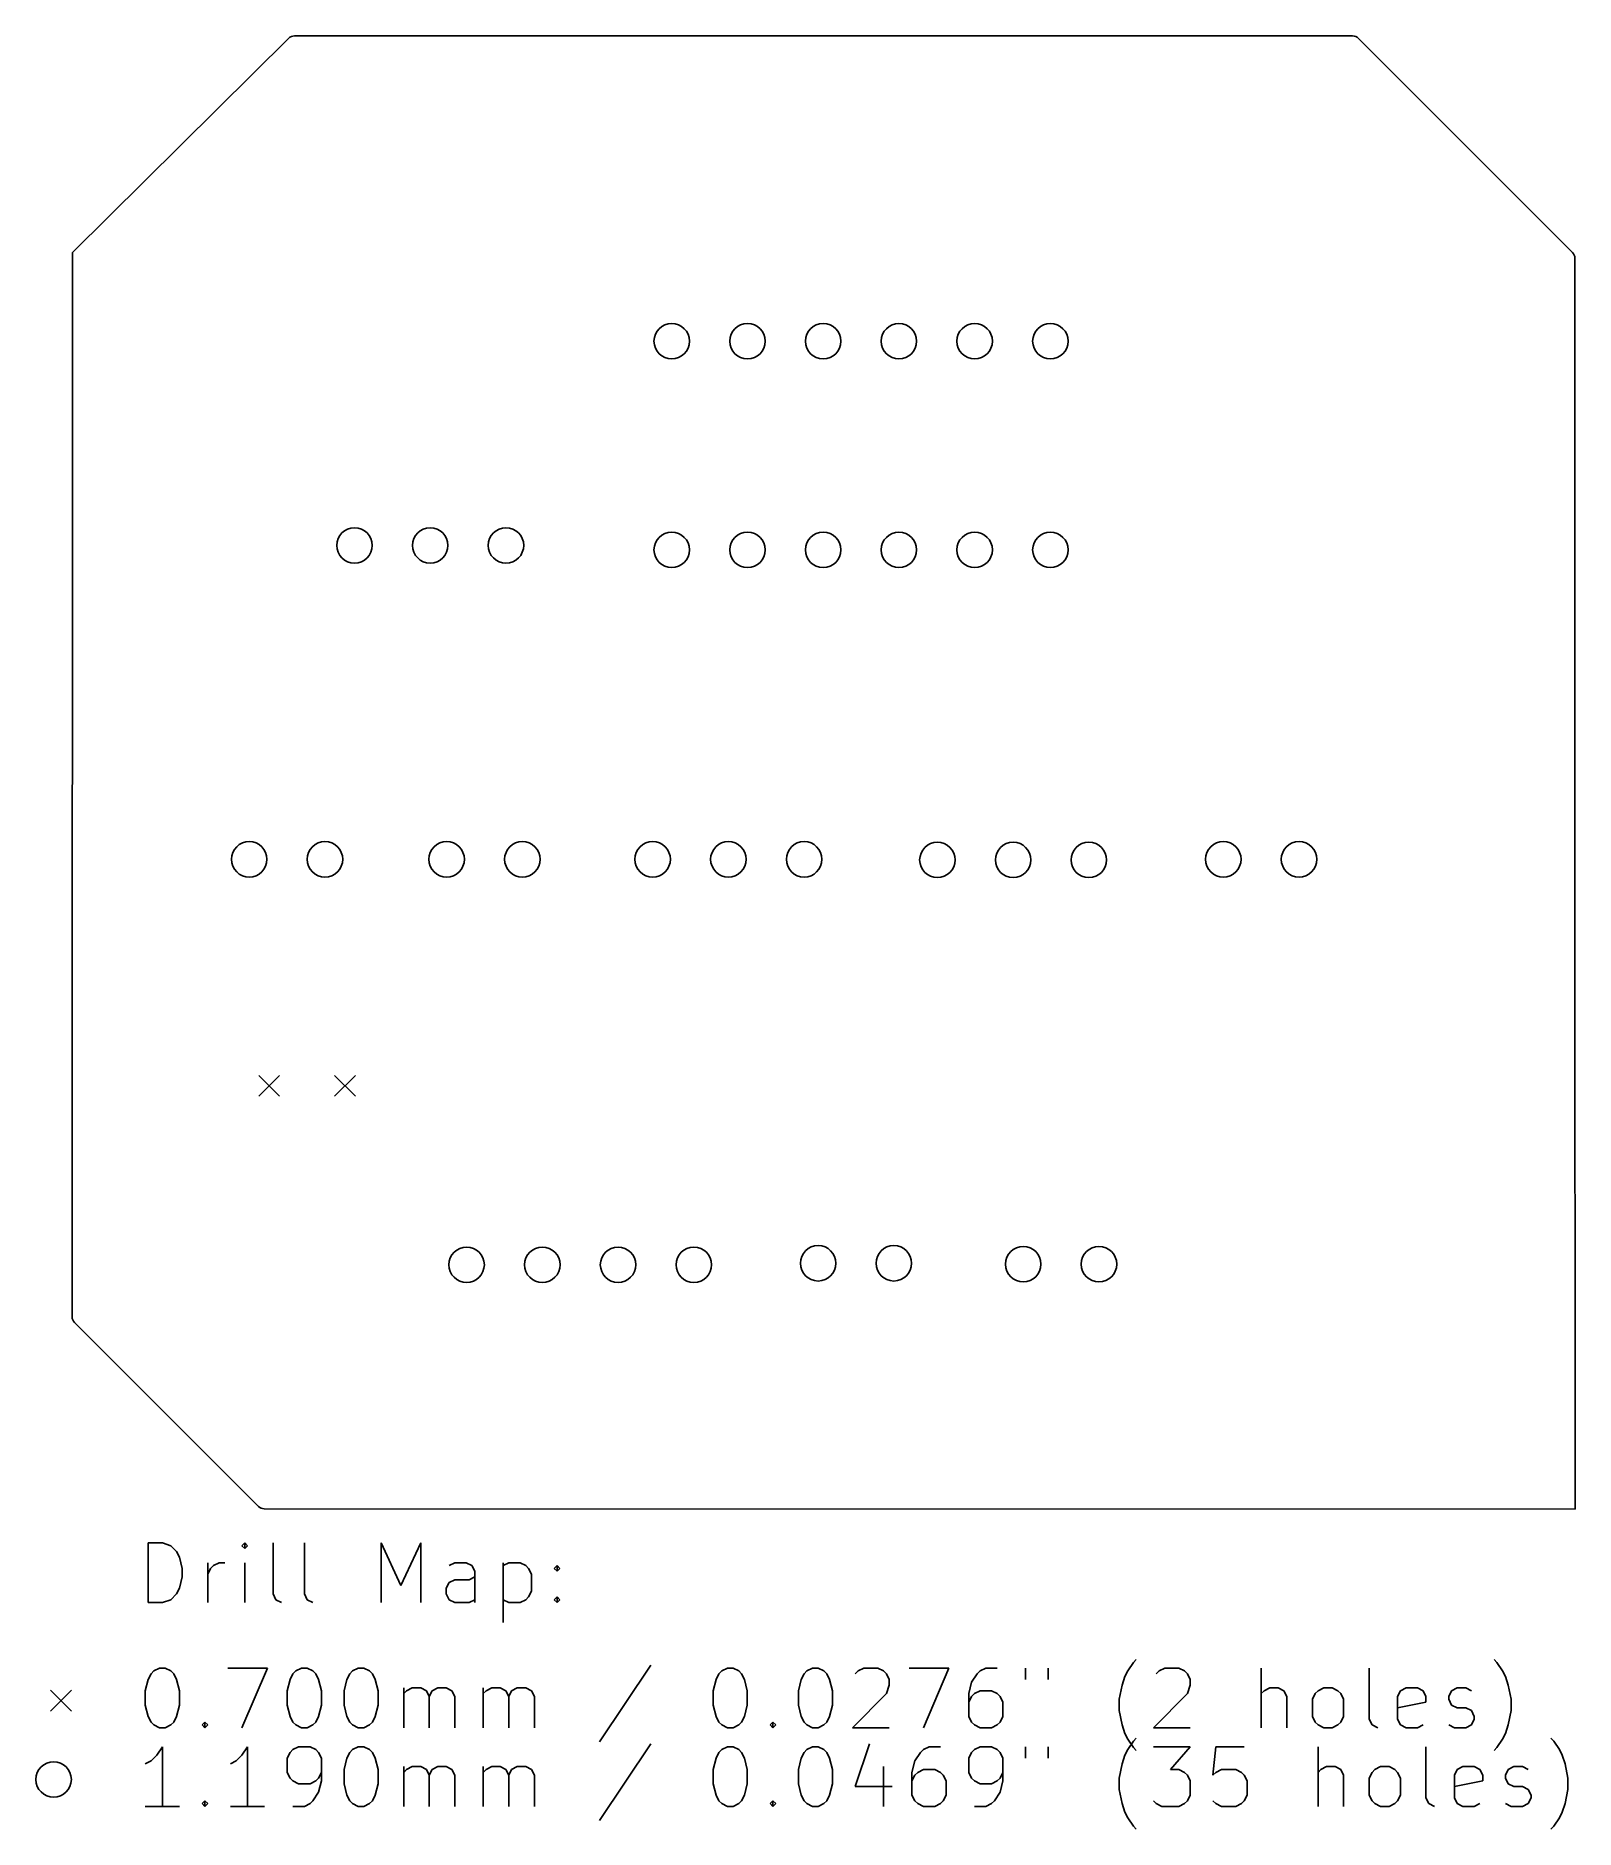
# Model space of a CAD drawing. Extents: x 24.8 to 76.5, y -107.7 to -47.6.
import ezdxf

# ---------------------------------------------------------------- set-up
doc = ezdxf.new("R2010")
doc.units = 0
doc.layers.add('BLACK', color=7, linetype='CONTINUOUS')

msp = doc.modelspace()

# ---------------------------------------------------------------- linework, layer by layer
at = {"layer": 'BLACK', "linetype": 'CONTINUOUS'}
for p, q in [((33.3143, -47.6661), (26.06, -54.853)), ((68.9964, -47.587), (33.5052, -47.587)), ((76.3742, -54.853), (69.1873, -47.6661)), ((26.06, -54.853), (26.0483, -90.5557)), ((76.4532, -75.8482), (76.4532, -55.0439)), ((76.46, -97.01), (76.4532, -75.8482)), ((32.31, -82.46), (33.01, -83.16)), ((33.01, -82.46), (32.31, -83.16)), ((34.85, -82.46), (35.55, -83.16)), ((35.55, -82.46), (34.85, -83.16)), ((26.1274, -90.7466), (32.2983, -96.9175)), ((32.4892, -96.9966), (76.46, -97.01)), ((28.5995, -100.14), (28.5995, -98.1398)), ((28.5995, -98.1398), (29.0757, -98.1398)), ((29.0757, -98.1398), (29.3614, -98.235)), ((29.3614, -98.235), (29.5519, -98.4255)), ((29.5519, -98.4255), (29.6471, -98.616)), ((29.6471, -98.616), (29.7424, -98.9969)), ((31.8376, -98.1398), (31.7424, -98.235)), ((31.7424, -98.235), (31.8376, -98.3302)), ((31.9328, -98.235), (31.8376, -98.1398)), ((31.8376, -98.1398), (31.8376, -98.3302)), ((31.8376, -98.3302), (31.9328, -98.235)), ((32.79, -99.854), (32.79, -98.1398)), ((33.8376, -99.854), (33.8376, -98.1398)), ((36.409, -100.14), (36.409, -98.1398)), ((36.409, -98.1398), (37.0757, -99.5683)), ((37.0757, -99.5683), (37.7424, -98.1398)), ((37.7424, -98.1398), (37.7424, -100.14)), ((29.7424, -98.9969), (29.7424, -99.2826)), ((30.5995, -100.14), (30.5995, -98.8064)), ((30.5995, -99.1874), (30.6948, -98.9969)), ((30.6948, -98.9969), (30.79, -98.9017)), ((30.79, -98.9017), (30.9805, -98.8064)), ((30.9805, -98.8064), (31.1709, -98.8064)), ((31.8376, -100.14), (31.8376, -98.8064)), ((38.8852, -98.8064), (38.6948, -98.9017)), ((39.2662, -98.8064), (38.8852, -98.8064)), ((39.4567, -98.9017), (39.2662, -98.8064)), ((39.5519, -99.0921), (39.4567, -98.9017)), ((39.5519, -100.14), (39.5519, -99.0921)), ((40.5043, -98.8064), (40.5043, -100.806)), ((40.5043, -98.9017), (40.6948, -98.8064)), ((40.6948, -98.8064), (41.0757, -98.8064)), ((41.0757, -98.8064), (41.2662, -98.9017)), ((41.2662, -98.9017), (41.3614, -98.9969)), ((41.3614, -98.9969), (41.4567, -99.1874)), ((41.4567, -99.1874), (41.4567, -99.7588)), ((42.2186, -98.9969), (42.3138, -98.9017)), ((42.3138, -99.0921), (42.2186, -98.9969)), ((42.3138, -98.9017), (42.409, -98.9969)), ((42.3138, -98.9017), (42.3138, -99.0921)), ((42.409, -98.9969), (42.3138, -99.0921)), ((29.5519, -99.854), (29.3614, -100.045)), ((29.6471, -99.6636), (29.5519, -99.854)), ((29.7424, -99.2826), (29.6471, -99.6636)), ((32.8852, -100.045), (32.79, -99.854)), ((33.9328, -100.045), (33.8376, -99.854)), ((38.5995, -99.6636), (38.6948, -99.4731)), ((38.5995, -99.854), (38.5995, -99.6636)), ((38.6948, -100.045), (38.5995, -99.854)), ((38.6948, -99.4731), (38.8852, -99.3779)), ((38.8852, -99.3779), (39.3614, -99.3779)), ((39.3614, -99.3779), (39.5519, -99.2826)), ((41.4567, -99.7588), (41.3614, -99.9493)), ((29.0757, -100.14), (28.5995, -100.14)), ((29.3614, -100.045), (29.0757, -100.14)), ((33.0757, -100.14), (32.8852, -100.045)), ((34.1233, -100.14), (33.9328, -100.045)), ((38.8852, -100.14), (38.6948, -100.045)), ((39.3614, -100.14), (38.8852, -100.14)), ((39.5519, -100.045), (39.3614, -100.14)), ((40.6948, -100.14), (40.5043, -100.045)), ((41.0757, -100.14), (40.6948, -100.14)), ((41.2662, -100.045), (41.0757, -100.14)), ((41.3614, -99.9493), (41.2662, -100.045)), ((42.2186, -100.045), (42.3138, -99.9493)), ((42.3138, -100.14), (42.2186, -100.045)), ((42.3138, -99.9493), (42.409, -100.045)), ((42.3138, -99.9493), (42.3138, -100.14)), ((42.409, -100.045), (42.3138, -100.14)), ((45.4567, -102.245), (43.7424, -104.816)), ((61.4567, -102.435), (61.6471, -102.149)), ((61.6471, -102.149), (61.7424, -102.054)), ((73.8376, -102.149), (73.7424, -102.054)), ((74.0281, -102.435), (73.8376, -102.149)), ((28.5043, -103.102), (28.5995, -102.721)), ((28.5995, -102.721), (28.6948, -102.53)), ((28.6948, -102.53), (28.79, -102.435)), ((28.79, -102.435), (28.9805, -102.34)), ((28.9805, -102.34), (29.1709, -102.34)), ((29.1709, -102.34), (29.3614, -102.435)), ((29.3614, -102.435), (29.4567, -102.53)), ((29.4567, -102.53), (29.5519, -102.721)), ((29.5519, -102.721), (29.6471, -103.102)), ((31.2662, -102.34), (32.5995, -102.34)), ((32.5995, -102.34), (31.7424, -104.34)), ((33.2662, -103.102), (33.3614, -102.721)), ((33.3614, -102.721), (33.4567, -102.53)), ((33.4567, -102.53), (33.5519, -102.435)), ((33.5519, -102.435), (33.7424, -102.34)), ((33.7424, -102.34), (33.9328, -102.34)), ((33.9328, -102.34), (34.1233, -102.435)), ((34.1233, -102.435), (34.2186, -102.53)), ((34.2186, -102.53), (34.3138, -102.721)), ((34.3138, -102.721), (34.409, -103.102)), ((35.1709, -103.102), (35.2662, -102.721)), ((35.2662, -102.721), (35.3614, -102.53)), ((35.3614, -102.53), (35.4567, -102.435)), ((35.4567, -102.435), (35.6471, -102.34)), ((35.6471, -102.34), (35.8376, -102.34)), ((35.8376, -102.34), (36.0281, -102.435)), ((36.0281, -102.435), (36.1233, -102.53)), ((36.1233, -102.53), (36.2186, -102.721)), ((36.2186, -102.721), (36.3138, -103.102)), ((47.5519, -103.102), (47.6471, -102.721)), ((47.6471, -102.721), (47.7424, -102.53)), ((47.7424, -102.53), (47.8376, -102.435)), ((47.8376, -102.435), (48.0281, -102.34)), ((48.0281, -102.34), (48.2186, -102.34)), ((48.2186, -102.34), (48.409, -102.435)), ((48.409, -102.435), (48.5043, -102.53)), ((48.5043, -102.53), (48.5995, -102.721)), ((48.5995, -102.721), (48.6948, -103.102)), ((50.409, -103.102), (50.5043, -102.721)), ((50.5043, -102.721), (50.5995, -102.53)), ((50.5995, -102.53), (50.6948, -102.435)), ((50.6948, -102.435), (50.8852, -102.34)), ((50.8852, -102.34), (51.0757, -102.34)), ((51.0757, -102.34), (51.2662, -102.435)), ((51.2662, -102.435), (51.3614, -102.53)), ((51.3614, -102.53), (51.4567, -102.721)), ((51.4567, -102.721), (51.5519, -103.102)), ((52.3138, -102.53), (52.409, -102.435)), ((52.409, -102.435), (52.5995, -102.34)), ((52.5995, -102.34), (53.0757, -102.34)), ((53.0757, -102.34), (53.2662, -102.435)), ((53.2662, -102.435), (53.3614, -102.53)), ((53.3614, -102.53), (53.4567, -102.721)), ((53.4567, -102.721), (53.4567, -102.911)), ((54.1233, -102.34), (55.4567, -102.34)), ((55.4567, -102.34), (54.5995, -104.34)), ((56.2186, -102.816), (56.1233, -103.197)), ((56.409, -102.53), (56.2186, -102.816)), ((56.5043, -102.435), (56.409, -102.53)), ((56.6948, -102.34), (56.5043, -102.435)), ((57.0757, -102.34), (56.6948, -102.34)), ((58.0281, -102.34), (58.0281, -102.721)), ((58.79, -102.34), (58.79, -102.721)), ((61.2662, -102.911), (61.3614, -102.625)), ((61.3614, -102.625), (61.4567, -102.435)), ((62.409, -102.53), (62.5043, -102.435)), ((62.5043, -102.435), (62.6948, -102.34)), ((62.6948, -102.34), (63.1709, -102.34)), ((63.1709, -102.34), (63.3614, -102.435)), ((63.3614, -102.435), (63.4567, -102.53)), ((63.4567, -102.53), (63.5519, -102.721)), ((63.5519, -102.721), (63.5519, -102.911)), ((65.9328, -104.34), (65.9328, -102.34)), ((69.5519, -104.054), (69.5519, -102.34)), ((74.1233, -102.625), (74.0281, -102.435)), ((74.2186, -102.911), (74.1233, -102.625)), ((25.3233, -103.085), (26.0233, -103.785)), ((26.0233, -103.085), (25.3233, -103.785)), ((28.5043, -103.578), (28.5043, -103.102)), ((29.6471, -103.102), (29.6471, -103.578)), ((33.2662, -103.578), (33.2662, -103.102)), ((34.409, -103.102), (34.409, -103.578)), ((35.1709, -103.578), (35.1709, -103.102)), ((36.3138, -103.102), (36.3138, -103.578)), ((37.1709, -104.34), (37.1709, -103.006)), ((37.1709, -103.197), (37.2662, -103.102)), ((37.2662, -103.102), (37.4567, -103.006)), ((37.4567, -103.006), (37.7424, -103.006)), ((37.7424, -103.006), (37.9328, -103.102)), ((37.9328, -103.102), (38.0281, -103.292)), ((38.0281, -103.292), (38.1233, -103.102)), ((38.0281, -103.292), (38.0281, -104.34)), ((38.1233, -103.102), (38.3138, -103.006)), ((38.3138, -103.006), (38.5995, -103.006)), ((38.5995, -103.006), (38.79, -103.102)), ((38.79, -103.102), (38.8852, -103.292)), ((38.8852, -103.292), (38.8852, -104.34)), ((39.8376, -104.34), (39.8376, -103.006)), ((39.8376, -103.197), (39.9328, -103.102)), ((39.9328, -103.102), (40.1233, -103.006)), ((40.1233, -103.006), (40.409, -103.006)), ((40.409, -103.006), (40.5995, -103.102)), ((40.5995, -103.102), (40.6948, -103.292)), ((40.6948, -103.292), (40.79, -103.102)), ((40.6948, -103.292), (40.6948, -104.34)), ((40.79, -103.102), (40.9805, -103.006)), ((40.9805, -103.006), (41.2662, -103.006)), ((41.2662, -103.006), (41.4567, -103.102)), ((41.4567, -103.102), (41.5519, -103.292)), ((41.5519, -103.292), (41.5519, -104.34)), ((47.5519, -103.578), (47.5519, -103.102)), ((48.6948, -103.102), (48.6948, -103.578)), ((50.409, -103.578), (50.409, -103.102)), ((51.5519, -103.102), (51.5519, -103.578)), ((53.3614, -103.197), (52.2186, -104.34)), ((53.4567, -102.911), (53.3614, -103.197)), ((56.1233, -103.197), (56.1233, -103.959)), ((56.2186, -103.292), (56.1233, -103.483)), ((56.3138, -103.197), (56.2186, -103.292)), ((56.5043, -103.102), (56.3138, -103.197)), ((56.8852, -103.102), (56.5043, -103.102)), ((57.0757, -103.197), (56.8852, -103.102)), ((57.1709, -103.292), (57.0757, -103.197)), ((57.2662, -103.483), (57.1709, -103.292)), ((61.1709, -103.387), (61.2662, -102.911)), ((61.1709, -103.768), (61.1709, -103.387)), ((63.4567, -103.197), (62.3138, -104.34)), ((63.5519, -102.911), (63.4567, -103.197)), ((66.0281, -103.102), (65.9328, -103.197)), ((66.2186, -103.006), (66.0281, -103.102)), ((66.5043, -103.006), (66.2186, -103.006)), ((66.6948, -103.102), (66.5043, -103.006)), ((66.79, -103.292), (66.6948, -103.102)), ((66.79, -104.34), (66.79, -103.292)), ((67.6471, -103.387), (67.7424, -103.197)), ((67.6471, -103.959), (67.6471, -103.387)), ((67.7424, -103.197), (67.8376, -103.102)), ((67.8376, -103.102), (68.0281, -103.006)), ((68.0281, -103.006), (68.3138, -103.006)), ((68.3138, -103.006), (68.5043, -103.102)), ((68.5043, -103.102), (68.5995, -103.197)), ((68.5995, -103.197), (68.6948, -103.387)), ((68.6948, -103.387), (68.6948, -103.959)), ((70.5043, -103.292), (70.5995, -103.102)), ((70.5043, -104.054), (70.5043, -103.292)), ((70.5995, -103.102), (70.79, -103.006)), ((70.79, -103.006), (71.1709, -103.006)), ((71.1709, -103.006), (71.3614, -103.102)), ((71.3614, -103.102), (71.4567, -103.292)), ((71.4567, -103.292), (71.4567, -103.483)), ((72.2186, -103.292), (72.3138, -103.102)), ((72.2186, -103.387), (72.2186, -103.292)), ((72.3138, -103.578), (72.2186, -103.387)), ((72.3138, -103.102), (72.5043, -103.006)), ((72.5043, -103.006), (72.79, -103.006)), ((72.79, -103.006), (72.9805, -103.102)), ((74.3138, -103.387), (74.2186, -102.911)), ((74.3138, -103.768), (74.3138, -103.387)), ((28.5995, -103.959), (28.5043, -103.578)), ((28.6948, -104.149), (28.5995, -103.959)), ((29.5519, -103.959), (29.4567, -104.149)), ((29.6471, -103.578), (29.5519, -103.959)), ((33.3614, -103.959), (33.2662, -103.578)), ((33.4567, -104.149), (33.3614, -103.959)), ((34.3138, -103.959), (34.2186, -104.149)), ((34.409, -103.578), (34.3138, -103.959)), ((35.2662, -103.959), (35.1709, -103.578)), ((35.3614, -104.149), (35.2662, -103.959)), ((36.2186, -103.959), (36.1233, -104.149)), ((36.3138, -103.578), (36.2186, -103.959)), ((47.6471, -103.959), (47.5519, -103.578)), ((47.7424, -104.149), (47.6471, -103.959)), ((48.5995, -103.959), (48.5043, -104.149)), ((48.6948, -103.578), (48.5995, -103.959)), ((50.5043, -103.959), (50.409, -103.578)), ((50.5995, -104.149), (50.5043, -103.959)), ((51.4567, -103.959), (51.3614, -104.149)), ((51.5519, -103.578), (51.4567, -103.959)), ((56.1233, -103.959), (56.2186, -104.149)), ((57.1709, -104.149), (57.2662, -103.959)), ((57.2662, -103.959), (57.2662, -103.483)), ((61.2662, -104.245), (61.1709, -103.768)), ((67.7424, -104.149), (67.6471, -103.959)), ((68.6948, -103.959), (68.5995, -104.149)), ((69.6471, -104.245), (69.5519, -104.054)), ((71.4567, -103.483), (70.5043, -103.673)), ((70.5995, -104.245), (70.5043, -104.054)), ((72.5043, -103.673), (72.3138, -103.578)), ((72.79, -103.673), (72.5043, -103.673)), ((72.9805, -103.768), (72.79, -103.673)), ((73.0757, -103.959), (72.9805, -103.768)), ((72.9805, -104.245), (73.0757, -104.054)), ((73.0757, -104.054), (73.0757, -103.959)), ((74.2186, -104.245), (74.3138, -103.768)), ((28.79, -104.245), (28.6948, -104.149)), ((28.9805, -104.34), (28.79, -104.245)), ((29.1709, -104.34), (28.9805, -104.34)), ((29.3614, -104.245), (29.1709, -104.34)), ((29.4567, -104.149), (29.3614, -104.245)), ((30.409, -104.245), (30.5043, -104.149)), ((30.5043, -104.34), (30.409, -104.245)), ((30.5043, -104.149), (30.5995, -104.245)), ((30.5043, -104.149), (30.5043, -104.34)), ((30.5995, -104.245), (30.5043, -104.34)), ((33.5519, -104.245), (33.4567, -104.149)), ((33.7424, -104.34), (33.5519, -104.245)), ((33.9328, -104.34), (33.7424, -104.34)), ((34.1233, -104.245), (33.9328, -104.34)), ((34.2186, -104.149), (34.1233, -104.245)), ((35.4567, -104.245), (35.3614, -104.149)), ((35.6471, -104.34), (35.4567, -104.245)), ((35.8376, -104.34), (35.6471, -104.34)), ((36.0281, -104.245), (35.8376, -104.34)), ((36.1233, -104.149), (36.0281, -104.245)), ((47.8376, -104.245), (47.7424, -104.149)), ((48.0281, -104.34), (47.8376, -104.245)), ((48.2186, -104.34), (48.0281, -104.34)), ((48.409, -104.245), (48.2186, -104.34)), ((48.5043, -104.149), (48.409, -104.245)), ((49.4567, -104.245), (49.5519, -104.149)), ((49.5519, -104.34), (49.4567, -104.245)), ((49.5519, -104.149), (49.6471, -104.245)), ((49.5519, -104.149), (49.5519, -104.34)), ((49.6471, -104.245), (49.5519, -104.34)), ((50.6948, -104.245), (50.5995, -104.149)), ((50.8852, -104.34), (50.6948, -104.245)), ((51.0757, -104.34), (50.8852, -104.34)), ((51.2662, -104.245), (51.0757, -104.34)), ((51.3614, -104.149), (51.2662, -104.245)), ((52.2186, -104.34), (53.4567, -104.34)), ((56.2186, -104.149), (56.3138, -104.245)), ((56.3138, -104.245), (56.5043, -104.34)), ((56.5043, -104.34), (56.8852, -104.34)), ((56.8852, -104.34), (57.0757, -104.245)), ((57.0757, -104.245), (57.1709, -104.149)), ((61.3614, -104.53), (61.2662, -104.245)), ((61.4567, -104.721), (61.3614, -104.53)), ((62.3138, -104.34), (63.5519, -104.34)), ((67.8376, -104.245), (67.7424, -104.149)), ((68.0281, -104.34), (67.8376, -104.245)), ((68.3138, -104.34), (68.0281, -104.34)), ((68.5043, -104.245), (68.3138, -104.34)), ((68.5995, -104.149), (68.5043, -104.245)), ((69.8376, -104.34), (69.6471, -104.245)), ((70.79, -104.34), (70.5995, -104.245)), ((71.1709, -104.34), (70.79, -104.34)), ((71.3614, -104.245), (71.1709, -104.34)), ((72.2186, -104.245), (72.409, -104.34)), ((72.409, -104.34), (72.79, -104.34)), ((72.79, -104.34), (72.9805, -104.245)), ((74.0281, -104.721), (74.1233, -104.53)), ((74.1233, -104.53), (74.2186, -104.245)), ((28.8852, -105.265), (28.6948, -105.456)), ((29.0757, -104.98), (28.8852, -105.265)), ((29.0757, -106.98), (29.0757, -104.98)), ((31.7424, -105.265), (31.5519, -105.456)), ((31.9328, -104.98), (31.7424, -105.265)), ((31.9328, -106.98), (31.9328, -104.98)), ((33.3614, -105.17), (33.2662, -105.361)), ((33.4567, -105.075), (33.3614, -105.17)), ((33.6471, -104.98), (33.4567, -105.075)), ((34.0281, -104.98), (33.6471, -104.98)), ((34.2186, -105.075), (34.0281, -104.98)), ((34.3138, -105.17), (34.2186, -105.075)), ((34.409, -105.361), (34.3138, -105.17)), ((35.2662, -105.361), (35.3614, -105.17)), ((35.3614, -105.17), (35.4567, -105.075)), ((35.4567, -105.075), (35.6471, -104.98)), ((35.6471, -104.98), (35.8376, -104.98)), ((35.8376, -104.98), (36.0281, -105.075)), ((36.0281, -105.075), (36.1233, -105.17)), ((36.1233, -105.17), (36.2186, -105.361)), ((45.4567, -104.885), (43.7424, -107.456)), ((47.6471, -105.361), (47.7424, -105.17)), ((47.7424, -105.17), (47.8376, -105.075)), ((47.8376, -105.075), (48.0281, -104.98)), ((48.0281, -104.98), (48.2186, -104.98)), ((48.2186, -104.98), (48.409, -105.075)), ((48.409, -105.075), (48.5043, -105.17)), ((48.5043, -105.17), (48.5995, -105.361)), ((50.5043, -105.361), (50.5995, -105.17)), ((50.5995, -105.17), (50.6948, -105.075)), ((50.6948, -105.075), (50.8852, -104.98)), ((50.8852, -104.98), (51.0757, -104.98)), ((51.0757, -104.98), (51.2662, -105.075)), ((51.2662, -105.075), (51.3614, -105.17)), ((51.3614, -105.17), (51.4567, -105.361)), ((52.79, -104.885), (52.3138, -106.313)), ((54.5043, -105.17), (54.3138, -105.456)), ((54.5995, -105.075), (54.5043, -105.17)), ((54.79, -104.98), (54.5995, -105.075)), ((55.1709, -104.98), (54.79, -104.98)), ((56.2186, -105.17), (56.1233, -105.361)), ((56.3138, -105.075), (56.2186, -105.17)), ((56.5043, -104.98), (56.3138, -105.075)), ((56.8852, -104.98), (56.5043, -104.98)), ((57.0757, -105.075), (56.8852, -104.98)), ((57.1709, -105.17), (57.0757, -105.075)), ((57.2662, -105.361), (57.1709, -105.17)), ((58.0281, -104.98), (58.0281, -105.361)), ((58.79, -104.98), (58.79, -105.361)), ((61.2662, -105.551), (61.3614, -105.265)), ((61.3614, -105.265), (61.4567, -105.075)), ((61.6471, -105.006), (61.4567, -104.721)), ((61.4567, -105.075), (61.6471, -104.789)), ((61.6471, -104.789), (61.7424, -104.694)), ((61.7424, -105.102), (61.6471, -105.006)), ((62.3138, -104.98), (63.5519, -104.98)), ((63.5519, -104.98), (62.8852, -105.742)), ((64.409, -104.98), (64.3138, -105.932)), ((65.3614, -104.98), (64.409, -104.98)), ((67.8376, -106.98), (67.8376, -104.98)), ((71.4567, -106.694), (71.4567, -104.98)), ((73.7424, -105.102), (73.8376, -105.006)), ((73.8376, -105.006), (74.0281, -104.721)), ((75.7424, -104.789), (75.6471, -104.694)), ((75.9328, -105.075), (75.7424, -104.789)), ((76.0281, -105.265), (75.9328, -105.075)), ((76.1233, -105.551), (76.0281, -105.265)), ((28.6948, -105.456), (28.5043, -105.551)), ((31.5519, -105.456), (31.3614, -105.551)), ((33.2662, -105.361), (33.2662, -105.837)), ((33.2662, -105.837), (33.3614, -106.027)), ((34.3138, -106.027), (34.409, -105.837)), ((34.409, -106.123), (34.409, -105.361)), ((35.1709, -105.742), (35.2662, -105.361)), ((35.1709, -106.218), (35.1709, -105.742)), ((36.2186, -105.361), (36.3138, -105.742)), ((36.3138, -105.742), (36.3138, -106.218)), ((37.1709, -106.98), (37.1709, -105.646)), ((37.1709, -105.837), (37.2662, -105.742)), ((37.2662, -105.742), (37.4567, -105.646)), ((37.4567, -105.646), (37.7424, -105.646)), ((37.7424, -105.646), (37.9328, -105.742)), ((37.9328, -105.742), (38.0281, -105.932)), ((38.0281, -105.932), (38.1233, -105.742)), ((38.1233, -105.742), (38.3138, -105.646)), ((38.3138, -105.646), (38.5995, -105.646)), ((38.5995, -105.646), (38.79, -105.742)), ((38.79, -105.742), (38.8852, -105.932)), ((39.8376, -106.98), (39.8376, -105.646)), ((39.8376, -105.837), (39.9328, -105.742)), ((39.9328, -105.742), (40.1233, -105.646)), ((40.1233, -105.646), (40.409, -105.646)), ((40.409, -105.646), (40.5995, -105.742)), ((40.5995, -105.742), (40.6948, -105.932)), ((40.6948, -105.932), (40.79, -105.742)), ((40.79, -105.742), (40.9805, -105.646)), ((40.9805, -105.646), (41.2662, -105.646)), ((41.2662, -105.646), (41.4567, -105.742)), ((41.4567, -105.742), (41.5519, -105.932)), ((47.5519, -105.742), (47.6471, -105.361)), ((47.5519, -106.218), (47.5519, -105.742)), ((48.5995, -105.361), (48.6948, -105.742)), ((48.6948, -105.742), (48.6948, -106.218)), ((50.409, -105.742), (50.5043, -105.361)), ((50.409, -106.218), (50.409, -105.742)), ((51.4567, -105.361), (51.5519, -105.742)), ((51.5519, -105.742), (51.5519, -106.218)), ((53.2662, -105.646), (53.2662, -106.98)), ((54.3138, -105.456), (54.2186, -105.837)), ((54.2186, -105.837), (54.2186, -106.599)), ((54.409, -105.837), (54.3138, -105.932)), ((54.5995, -105.742), (54.409, -105.837)), ((54.9805, -105.742), (54.5995, -105.742)), ((55.1709, -105.837), (54.9805, -105.742)), ((55.2662, -105.932), (55.1709, -105.837)), ((56.1233, -105.361), (56.1233, -105.837)), ((56.1233, -105.837), (56.2186, -106.027)), ((57.1709, -106.027), (57.2662, -105.837)), ((57.2662, -106.123), (57.2662, -105.361)), ((61.1709, -106.027), (61.2662, -105.551)), ((62.8852, -105.742), (63.1709, -105.742)), ((63.1709, -105.742), (63.3614, -105.837)), ((63.3614, -105.837), (63.4567, -105.932)), ((64.3138, -105.932), (64.409, -105.837)), ((64.409, -105.837), (64.5995, -105.742)), ((64.5995, -105.742), (65.0757, -105.742)), ((65.0757, -105.742), (65.2662, -105.837)), ((65.2662, -105.837), (65.3614, -105.932)), ((67.9328, -105.742), (67.8376, -105.837)), ((68.1233, -105.646), (67.9328, -105.742)), ((68.409, -105.646), (68.1233, -105.646)), ((68.5995, -105.742), (68.409, -105.646)), ((68.6948, -105.932), (68.5995, -105.742)), ((69.5519, -106.027), (69.6471, -105.837)), ((69.6471, -105.837), (69.7424, -105.742)), ((69.7424, -105.742), (69.9328, -105.646)), ((69.9328, -105.646), (70.2186, -105.646)), ((70.2186, -105.646), (70.409, -105.742)), ((70.409, -105.742), (70.5043, -105.837)), ((70.5043, -105.837), (70.5995, -106.027)), ((72.409, -105.932), (72.5043, -105.742)), ((72.5043, -105.742), (72.6948, -105.646)), ((72.6948, -105.646), (73.0757, -105.646)), ((73.0757, -105.646), (73.2662, -105.742)), ((73.2662, -105.742), (73.3614, -105.932)), ((74.1233, -105.932), (74.2186, -105.742)), ((74.2186, -105.742), (74.409, -105.646)), ((74.409, -105.646), (74.6948, -105.646)), ((74.6948, -105.646), (74.8852, -105.742)), ((76.2186, -106.027), (76.1233, -105.551)), ((33.3614, -106.027), (33.4567, -106.123)), ((33.4567, -106.123), (33.6471, -106.218)), ((33.6471, -106.218), (34.0281, -106.218)), ((34.0281, -106.218), (34.2186, -106.123)), ((34.2186, -106.123), (34.3138, -106.027)), ((34.3138, -106.504), (34.409, -106.123)), ((35.2662, -106.599), (35.1709, -106.218)), ((36.3138, -106.218), (36.2186, -106.599)), ((38.0281, -105.932), (38.0281, -106.98)), ((38.8852, -105.932), (38.8852, -106.98)), ((40.6948, -105.932), (40.6948, -106.98)), ((41.5519, -105.932), (41.5519, -106.98)), ((47.6471, -106.599), (47.5519, -106.218)), ((48.6948, -106.218), (48.5995, -106.599)), ((50.5043, -106.599), (50.409, -106.218)), ((51.5519, -106.218), (51.4567, -106.599)), ((52.3138, -106.313), (53.5519, -106.313)), ((54.3138, -105.932), (54.2186, -106.123)), ((55.3614, -106.123), (55.2662, -105.932)), ((55.3614, -106.599), (55.3614, -106.123)), ((56.2186, -106.027), (56.3138, -106.123)), ((56.3138, -106.123), (56.5043, -106.218)), ((56.5043, -106.218), (56.8852, -106.218)), ((56.8852, -106.218), (57.0757, -106.123)), ((57.0757, -106.123), (57.1709, -106.027)), ((57.1709, -106.504), (57.2662, -106.123)), ((61.1709, -106.408), (61.1709, -106.027)), ((61.2662, -106.885), (61.1709, -106.408)), ((63.4567, -105.932), (63.5519, -106.123)), ((63.5519, -106.123), (63.5519, -106.599)), ((65.3614, -105.932), (65.4567, -106.123)), ((65.4567, -106.123), (65.4567, -106.599)), ((68.6948, -106.98), (68.6948, -105.932)), ((69.5519, -106.599), (69.5519, -106.027)), ((70.5995, -106.027), (70.5995, -106.599)), ((72.409, -106.694), (72.409, -105.932)), ((73.3614, -106.123), (72.409, -106.313)), ((73.3614, -105.932), (73.3614, -106.123)), ((74.1233, -106.027), (74.1233, -105.932)), ((74.2186, -106.218), (74.1233, -106.027)), ((74.409, -106.313), (74.2186, -106.218)), ((74.6948, -106.313), (74.409, -106.313)), ((74.8852, -106.408), (74.6948, -106.313)), ((74.9805, -106.599), (74.8852, -106.408)), ((76.1233, -106.885), (76.2186, -106.408)), ((76.2186, -106.408), (76.2186, -106.027)), ((29.6471, -106.98), (28.5043, -106.98)), ((30.409, -106.885), (30.5043, -106.789)), ((30.5043, -106.98), (30.409, -106.885)), ((30.5043, -106.789), (30.5995, -106.885)), ((30.5043, -106.789), (30.5043, -106.98)), ((30.5995, -106.885), (30.5043, -106.98)), ((32.5043, -106.98), (31.3614, -106.98)), ((33.4567, -106.98), (33.8376, -106.98)), ((33.8376, -106.98), (34.0281, -106.885)), ((34.0281, -106.885), (34.1233, -106.789)), ((34.1233, -106.789), (34.3138, -106.504)), ((35.3614, -106.789), (35.2662, -106.599)), ((35.4567, -106.885), (35.3614, -106.789)), ((35.6471, -106.98), (35.4567, -106.885)), ((35.8376, -106.98), (35.6471, -106.98)), ((36.0281, -106.885), (35.8376, -106.98)), ((36.1233, -106.789), (36.0281, -106.885)), ((36.2186, -106.599), (36.1233, -106.789)), ((47.7424, -106.789), (47.6471, -106.599)), ((47.8376, -106.885), (47.7424, -106.789)), ((48.0281, -106.98), (47.8376, -106.885)), ((48.2186, -106.98), (48.0281, -106.98)), ((48.409, -106.885), (48.2186, -106.98)), ((48.5043, -106.789), (48.409, -106.885)), ((48.5995, -106.599), (48.5043, -106.789)), ((49.4567, -106.885), (49.5519, -106.789)), ((49.5519, -106.98), (49.4567, -106.885)), ((49.5519, -106.789), (49.6471, -106.885)), ((49.5519, -106.789), (49.5519, -106.98)), ((49.6471, -106.885), (49.5519, -106.98)), ((50.5995, -106.789), (50.5043, -106.599)), ((50.6948, -106.885), (50.5995, -106.789)), ((50.8852, -106.98), (50.6948, -106.885)), ((51.0757, -106.98), (50.8852, -106.98)), ((51.2662, -106.885), (51.0757, -106.98)), ((51.3614, -106.789), (51.2662, -106.885)), ((51.4567, -106.599), (51.3614, -106.789)), ((54.2186, -106.599), (54.3138, -106.789)), ((54.3138, -106.789), (54.409, -106.885)), ((54.409, -106.885), (54.5995, -106.98)), ((54.5995, -106.98), (54.9805, -106.98)), ((54.9805, -106.98), (55.1709, -106.885)), ((55.1709, -106.885), (55.2662, -106.789)), ((55.2662, -106.789), (55.3614, -106.599)), ((56.3138, -106.98), (56.6948, -106.98)), ((56.6948, -106.98), (56.8852, -106.885)), ((56.8852, -106.885), (56.9805, -106.789)), ((56.9805, -106.789), (57.1709, -106.504)), ((61.3614, -107.17), (61.2662, -106.885)), ((62.409, -106.885), (62.3138, -106.789)), ((62.5995, -106.98), (62.409, -106.885)), ((63.1709, -106.98), (62.5995, -106.98)), ((63.3614, -106.885), (63.1709, -106.98)), ((63.4567, -106.789), (63.3614, -106.885)), ((63.5519, -106.599), (63.4567, -106.789)), ((64.409, -106.885), (64.3138, -106.789)), ((64.5995, -106.98), (64.409, -106.885)), ((65.0757, -106.98), (64.5995, -106.98)), ((65.2662, -106.885), (65.0757, -106.98)), ((65.3614, -106.789), (65.2662, -106.885)), ((65.4567, -106.599), (65.3614, -106.789)), ((69.6471, -106.789), (69.5519, -106.599)), ((69.7424, -106.885), (69.6471, -106.789)), ((69.9328, -106.98), (69.7424, -106.885)), ((70.2186, -106.98), (69.9328, -106.98)), ((70.409, -106.885), (70.2186, -106.98)), ((70.5043, -106.789), (70.409, -106.885)), ((70.5995, -106.599), (70.5043, -106.789)), ((71.5519, -106.885), (71.4567, -106.694)), ((71.7424, -106.98), (71.5519, -106.885)), ((72.5043, -106.885), (72.409, -106.694)), ((72.6948, -106.98), (72.5043, -106.885)), ((73.0757, -106.98), (72.6948, -106.98)), ((73.2662, -106.885), (73.0757, -106.98)), ((74.1233, -106.885), (74.3138, -106.98)), ((74.3138, -106.98), (74.6948, -106.98)), ((74.6948, -106.98), (74.8852, -106.885)), ((74.8852, -106.885), (74.9805, -106.694)), ((74.9805, -106.694), (74.9805, -106.599)), ((76.0281, -107.17), (76.1233, -106.885)), ((61.4567, -107.361), (61.3614, -107.17)), ((61.6471, -107.646), (61.4567, -107.361)), ((61.7424, -107.742), (61.6471, -107.646)), ((75.6471, -107.742), (75.7424, -107.646)), ((75.7424, -107.646), (75.9328, -107.361)), ((75.9328, -107.361), (76.0281, -107.17))]:
    msp.add_line(p, q, dxfattribs=at)
at = {"layer": 'BLACK'}
for centre in [(46.16, -57.83), (48.7, -57.83), (51.24, -57.83), (53.78, -57.83), (56.32, -57.83), (58.86, -57.83), (35.52, -64.68), (38.06, -64.68), (40.6, -64.68), (46.16, -64.83), (48.7, -64.83), (51.24, -64.83), (53.78, -64.83), (56.32, -64.83), (58.86, -64.83), (31.99, -75.21), (34.53, -75.21), (38.61, -75.21), (41.15, -75.21), (45.52, -75.21), (48.06, -75.21), (50.6, -75.21), (55.07, -75.23), (57.61, -75.23), (60.15, -75.23), (64.66, -75.21), (67.2, -75.21), (39.28, -88.81), (41.82, -88.81), (44.36, -88.81), (46.9, -88.81), (51.07, -88.76), (53.61, -88.76), (57.95, -88.79), (60.49, -88.79), (25.4283, -106.075)]:
    msp.add_circle(centre, 0.595, dxfattribs=at)
for centre, start, end in [((33.5052, -47.857), 89.9975, 134.999), ((68.9964, -47.857), 45.0057, 90.0095), ((76.1832, -55.0439), 0.001273, 44.9949), ((26.3183, -90.5557), -179.996, -134.993), ((32.4892, -96.7266), -134.997, -89.9977)]:
    msp.add_arc(centre, 0.27, start, end, dxfattribs=at)

doc.saveas('drawing.dxf')
